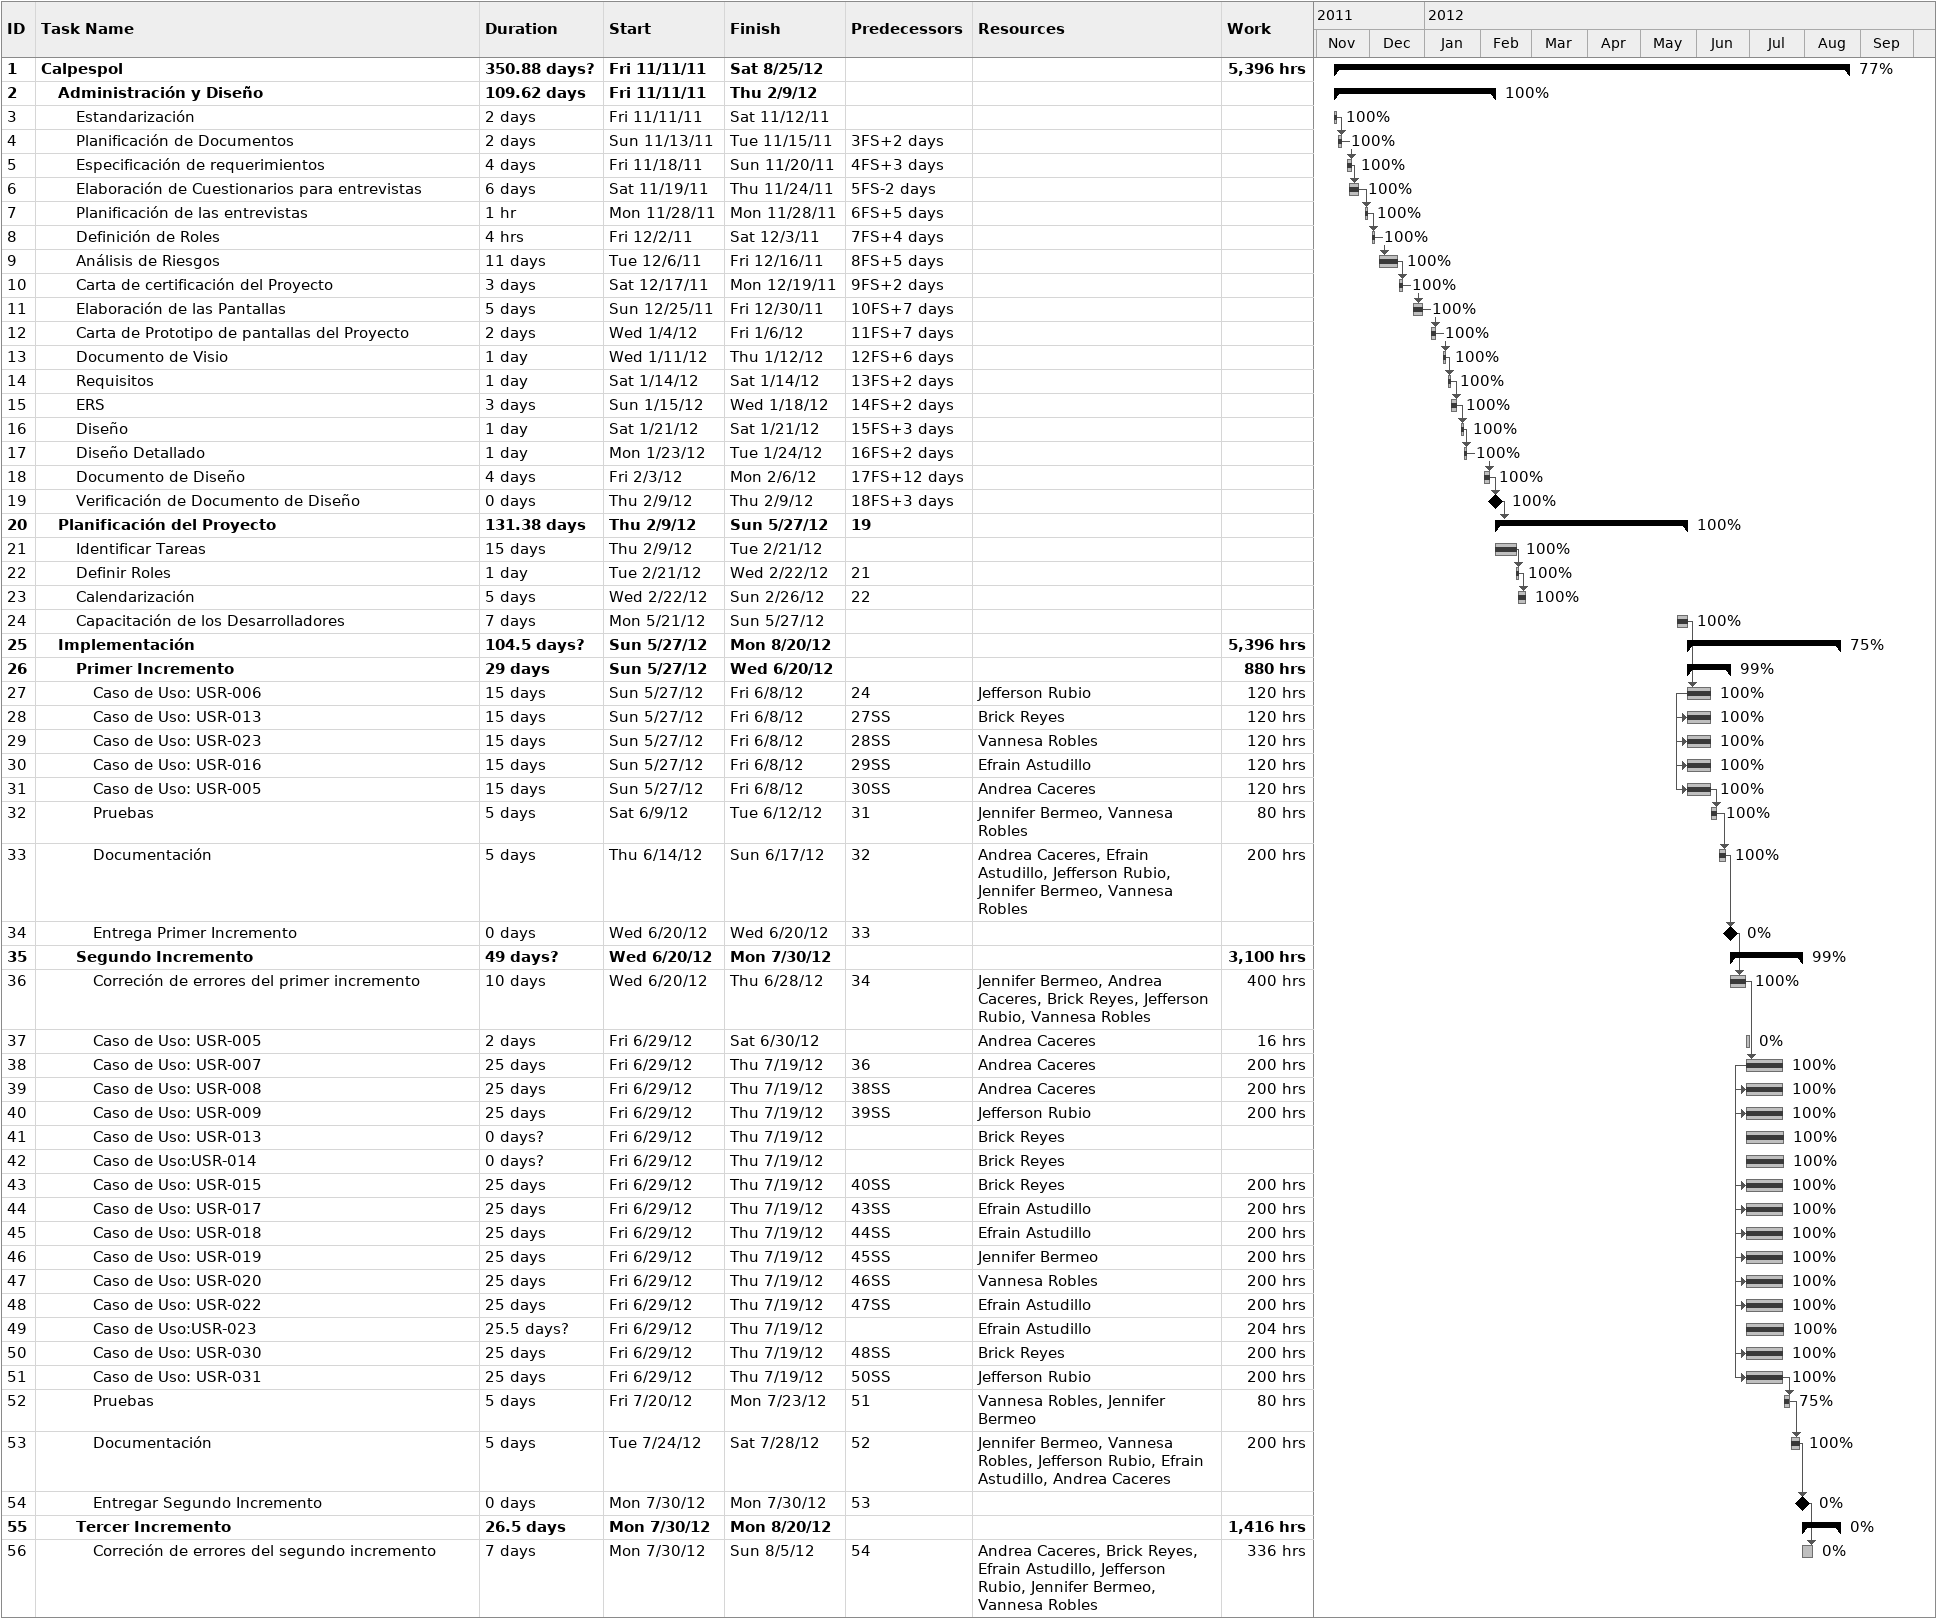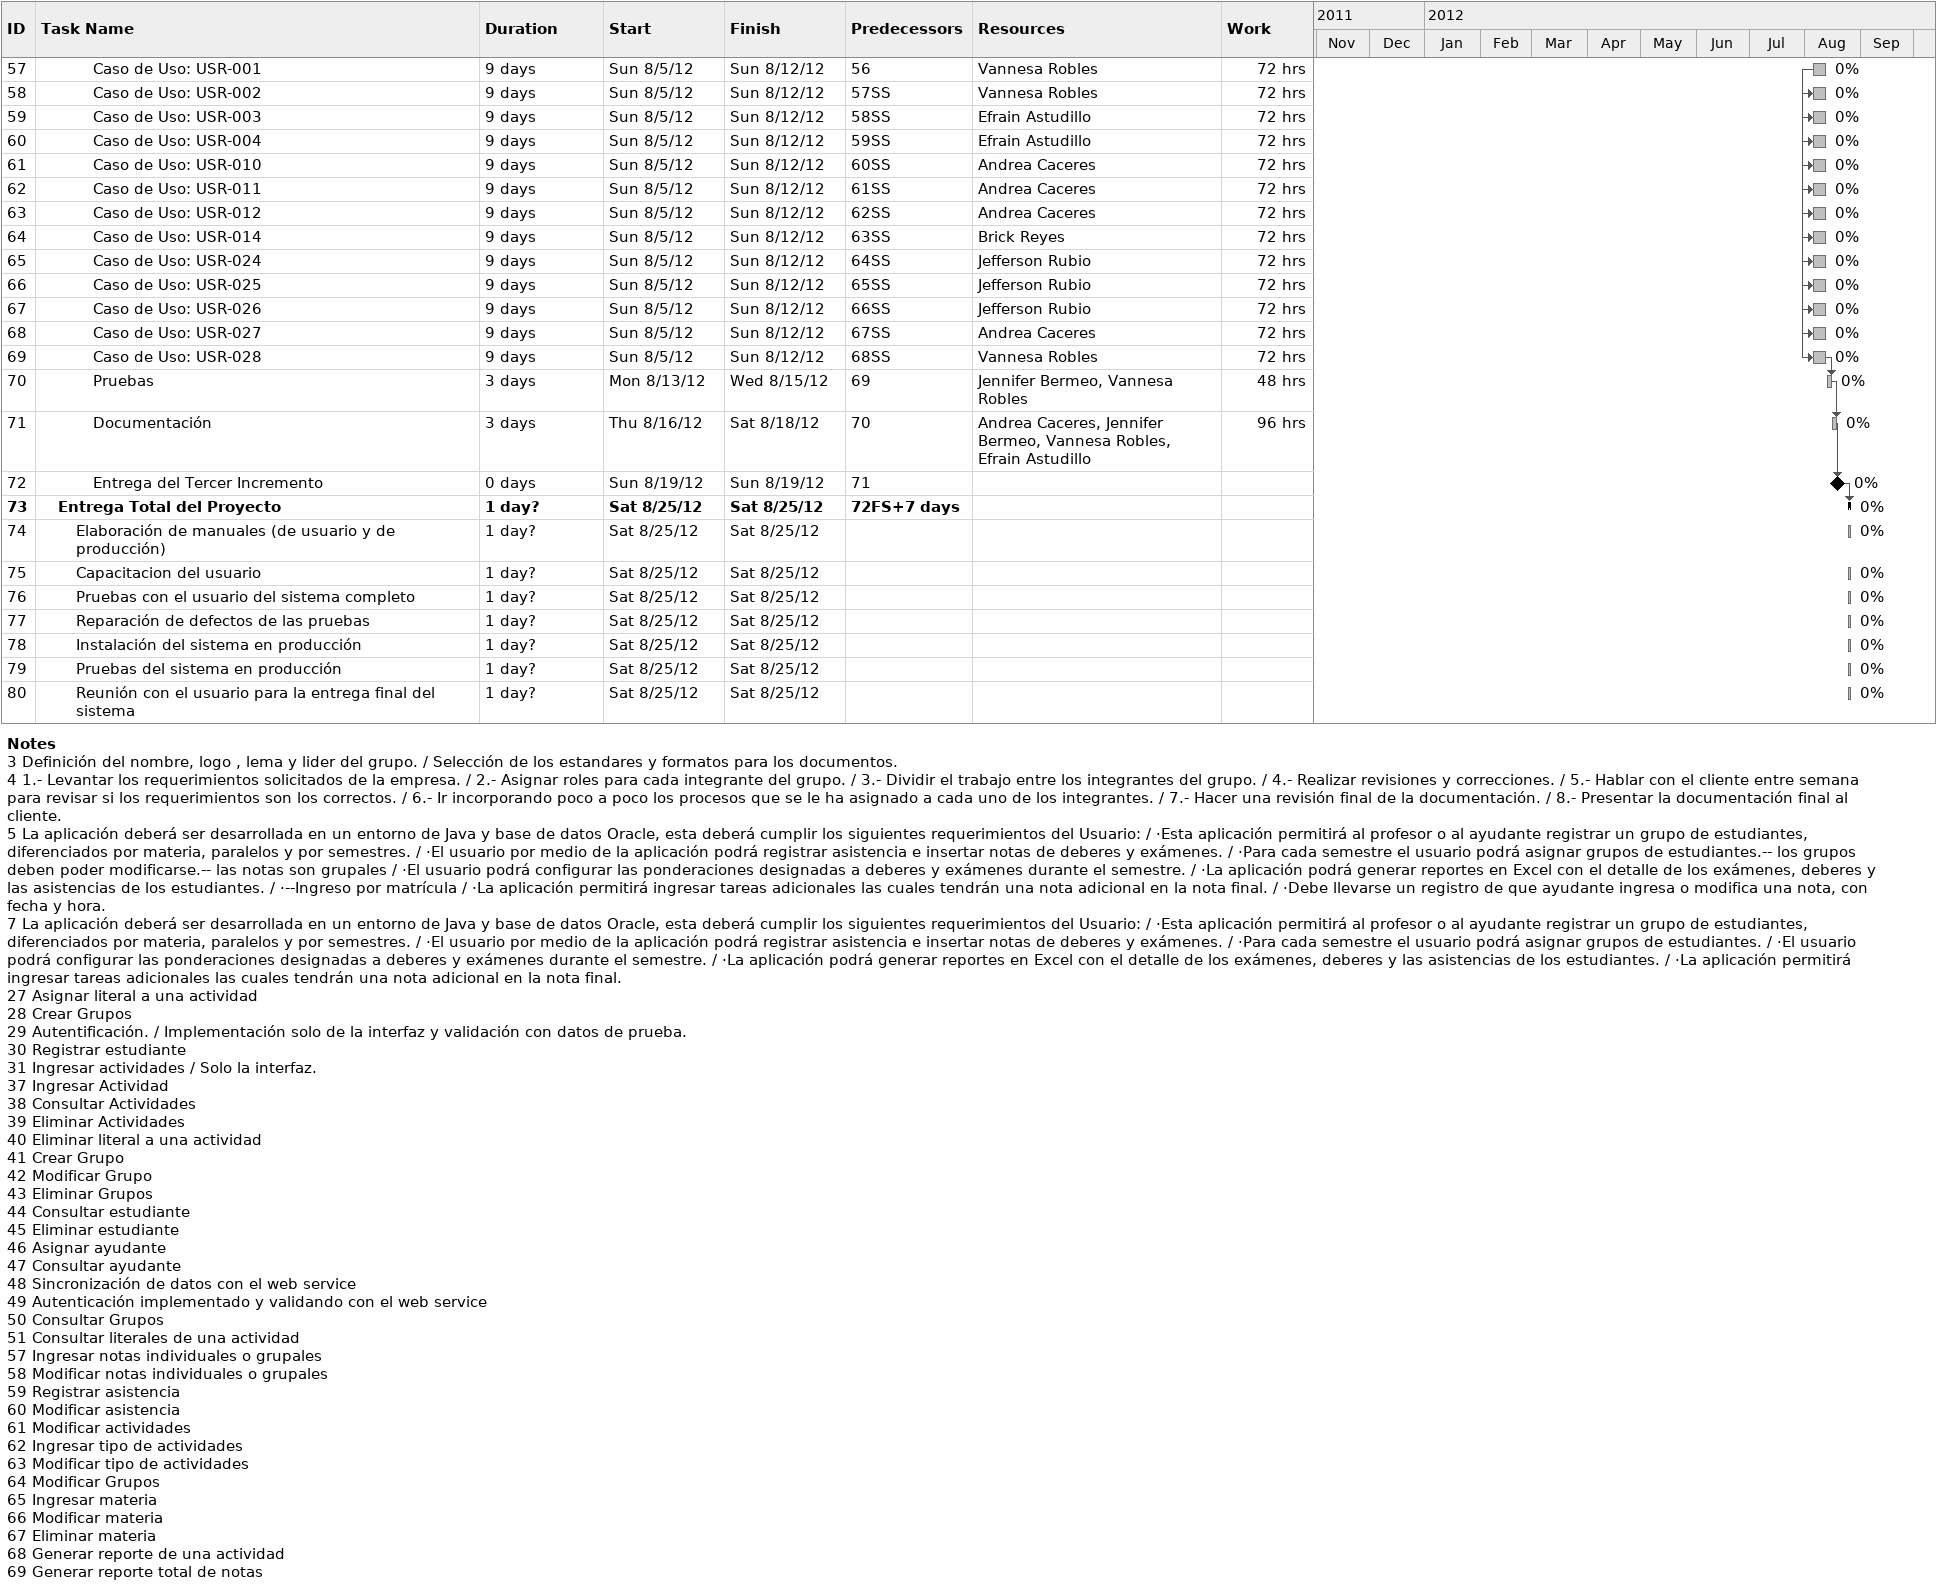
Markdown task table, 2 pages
| ID | Level | Task | Duration | Start | Finish | Predecessors | Resources | % complete | Work (h) |
|---|---|---|---|---|---|---|---|---|---|
| 1 | 1 | **Calpespol** | 350.88d? | 2011-11-11 | 2012-08-25 |  |  | 77 | 5396 |
| 2 | 2 | **Administración y Diseño** | 109.62d | 2011-11-11 | 2012-02-09 |  |  | 100 |  |
| 3 | 3 | Estandarización | 2d | 2011-11-11 | 2011-11-12 |  |  | 100 |  |
| 4 | 3 | Planificación de Documentos | 2d | 2011-11-13 | 2011-11-15 | 3FS+2d |  | 100 |  |
| 5 | 3 | Especificación de requerimientos | 4d | 2011-11-18 | 2011-11-20 | 4FS+3d |  | 100 |  |
| 6 | 3 | Elaboración de Cuestionarios para entrevistas | 6d | 2011-11-19 | 2011-11-24 | 5FS-2d |  | 100 |  |
| 7 | 3 | Planificación de las entrevistas | 1h | 2011-11-28 | 2011-11-28 | 6FS+5d |  | 100 |  |
| 8 | 3 | Definición de Roles | 4h | 2011-12-02 | 2011-12-03 | 7FS+4d |  | 100 |  |
| 9 | 3 | Análisis de Riesgos | 11d | 2011-12-06 | 2011-12-16 | 8FS+5d |  | 100 |  |
| 10 | 3 | Carta de certificación del Proyecto | 3d | 2011-12-17 | 2011-12-19 | 9FS+2d |  | 100 |  |
| 11 | 3 | Elaboración de las Pantallas | 5d | 2011-12-25 | 2011-12-30 | 10FS+7d |  | 100 |  |
| 12 | 3 | Carta de Prototipo de pantallas del Proyecto | 2d | 2012-01-04 | 2012-01-06 | 11FS+7d |  | 100 |  |
| 13 | 3 | Documento de Visio | 1d | 2012-01-11 | 2012-01-12 | 12FS+6d |  | 100 |  |
| 14 | 3 | Requisitos | 1d | 2012-01-14 | 2012-01-14 | 13FS+2d |  | 100 |  |
| 15 | 3 | ERS | 3d | 2012-01-15 | 2012-01-18 | 14FS+2d |  | 100 |  |
| 16 | 3 | Diseño | 1d | 2012-01-21 | 2012-01-21 | 15FS+3d |  | 100 |  |
| 17 | 3 | Diseño Detallado | 1d | 2012-01-23 | 2012-01-24 | 16FS+2d |  | 100 |  |
| 18 | 3 | Documento de Diseño | 4d | 2012-02-03 | 2012-02-06 | 17FS+12d |  | 100 |  |
| 19 | 3 | Verificación de Documento de Diseño | 0d | 2012-02-09 | 2012-02-09 | 18FS+3d |  | 100 |  |
| 20 | 2 | **Planificación del Proyecto** | 131.38d | 2012-02-09 | 2012-05-27 | 19 |  | 100 |  |
| 21 | 3 | Identificar Tareas | 15d | 2012-02-09 | 2012-02-21 |  |  | 100 |  |
| 22 | 3 | Definir Roles | 1d | 2012-02-21 | 2012-02-22 | 21 |  | 100 |  |
| 23 | 3 | Calendarización | 5d | 2012-02-22 | 2012-02-26 | 22 |  | 100 |  |
| 24 | 3 | Capacitación de los Desarrolladores | 7d | 2012-05-21 | 2012-05-27 |  |  | 100 |  |
| 25 | 2 | **Implementación** | 104.5d? | 2012-05-27 | 2012-08-20 |  |  | 75 | 5396 |
| 26 | 3 | **Primer Incremento** | 29d | 2012-05-27 | 2012-06-20 |  |  | 99 | 880 |
| 27 | 4 | Caso de Uso: USR-006 | 15d | 2012-05-27 | 2012-06-08 | 24 | Jefferson Rubio | 100 | 120 |
| 28 | 4 | Caso de Uso: USR-013 | 15d | 2012-05-27 | 2012-06-08 | 27SS | Brick Reyes | 100 | 120 |
| 29 | 4 | Caso de Uso: USR-023 | 15d | 2012-05-27 | 2012-06-08 | 28SS | Vannesa Robles | 100 | 120 |
| 30 | 4 | Caso de Uso: USR-016 | 15d | 2012-05-27 | 2012-06-08 | 29SS | Efrain Astudillo | 100 | 120 |
| 31 | 4 | Caso de Uso: USR-005 | 15d | 2012-05-27 | 2012-06-08 | 30SS | Andrea Caceres | 100 | 120 |
| 32 | 4 | Pruebas | 5d | 2012-06-09 | 2012-06-12 | 31 | Jennifer Bermeo, Vannesa Robles | 100 | 80 |
| 33 | 4 | Documentación | 5d | 2012-06-14 | 2012-06-17 | 32 | Andrea Caceres, Efrain Astudillo, Jefferson Rubio, Jennifer Bermeo, Vannesa Robles | 100 | 200 |
| 34 | 4 | Entrega Primer Incremento | 0d | 2012-06-20 | 2012-06-20 | 33 |  | 0 |  |
| 35 | 3 | **Segundo Incremento** | 49d? | 2012-06-20 | 2012-07-30 |  |  | 99 | 3100 |
| 36 | 4 | Correción de errores del primer incremento | 10d | 2012-06-20 | 2012-06-28 | 34 | Jennifer Bermeo, Andrea Caceres, Brick Reyes, Jefferson Rubio, Vannesa Robles | 100 | 400 |
| 37 | 4 | Caso de Uso: USR-005 | 2d | 2012-06-29 | 2012-06-30 |  | Andrea Caceres | 0 | 16 |
| 38 | 4 | Caso de Uso: USR-007 | 25d | 2012-06-29 | 2012-07-19 | 36 | Andrea Caceres | 100 | 200 |
| 39 | 4 | Caso de Uso: USR-008 | 25d | 2012-06-29 | 2012-07-19 | 38SS | Andrea Caceres | 100 | 200 |
| 40 | 4 | Caso de Uso: USR-009 | 25d | 2012-06-29 | 2012-07-19 | 39SS | Jefferson Rubio | 100 | 200 |
| 41 | 4 | Caso de Uso: USR-013 | 0d? | 2012-06-29 | 2012-07-19 |  | Brick Reyes | 100 |  |
| 42 | 4 | Caso de Uso:USR-014 | 0d? | 2012-06-29 | 2012-07-19 |  | Brick Reyes | 100 |  |
| 43 | 4 | Caso de Uso: USR-015 | 25d | 2012-06-29 | 2012-07-19 | 40SS | Brick Reyes | 100 | 200 |
| 44 | 4 | Caso de Uso: USR-017 | 25d | 2012-06-29 | 2012-07-19 | 43SS | Efrain Astudillo | 100 | 200 |
| 45 | 4 | Caso de Uso: USR-018 | 25d | 2012-06-29 | 2012-07-19 | 44SS | Efrain Astudillo | 100 | 200 |
| 46 | 4 | Caso de Uso: USR-019 | 25d | 2012-06-29 | 2012-07-19 | 45SS | Jennifer Bermeo | 100 | 200 |
| 47 | 4 | Caso de Uso: USR-020 | 25d | 2012-06-29 | 2012-07-19 | 46SS | Vannesa Robles | 100 | 200 |
| 48 | 4 | Caso de Uso: USR-022 | 25d | 2012-06-29 | 2012-07-19 | 47SS | Efrain Astudillo | 100 | 200 |
| 49 | 4 | Caso de Uso:USR-023 | 25.5d? | 2012-06-29 | 2012-07-19 |  | Efrain Astudillo | 100 | 204 |
| 50 | 4 | Caso de Uso: USR-030 | 25d | 2012-06-29 | 2012-07-19 | 48SS | Brick Reyes | 100 | 200 |
| 51 | 4 | Caso de Uso: USR-031 | 25d | 2012-06-29 | 2012-07-19 | 50SS | Jefferson Rubio | 100 | 200 |
| 52 | 4 | Pruebas | 5d | 2012-07-20 | 2012-07-23 | 51 | Vannesa Robles, Jennifer Bermeo | 75 | 80 |
| 53 | 4 | Documentación | 5d | 2012-07-24 | 2012-07-28 | 52 | Jennifer Bermeo, Vannesa Robles, Jefferson Rubio, Efrain Astudillo, Andrea Caceres | 100 | 200 |
| 54 | 4 | Entregar Segundo Incremento | 0d | 2012-07-30 | 2012-07-30 | 53 |  | 0 |  |
| 55 | 3 | **Tercer Incremento** | 26.5d | 2012-07-30 | 2012-08-20 |  |  | 0 | 1416 |
| 56 | 4 | Correción de errores del segundo incremento | 7d | 2012-07-30 | 2012-08-05 | 54 | Andrea Caceres, Brick Reyes, Efrain Astudillo, Jefferson Rubio, Jennifer Bermeo, Vannesa Robles | 0 | 336 |
| 57 | 4 | Caso de Uso: USR-001 | 9d | 2012-08-05 | 2012-08-12 | 56 | Vannesa Robles | 0 | 72 |
| 58 | 4 | Caso de Uso: USR-002 | 9d | 2012-08-05 | 2012-08-12 | 57SS | Vannesa Robles | 0 | 72 |
| 59 | 4 | Caso de Uso: USR-003 | 9d | 2012-08-05 | 2012-08-12 | 58SS | Efrain Astudillo | 0 | 72 |
| 60 | 4 | Caso de Uso: USR-004 | 9d | 2012-08-05 | 2012-08-12 | 59SS | Efrain Astudillo | 0 | 72 |
| 61 | 4 | Caso de Uso: USR-010 | 9d | 2012-08-05 | 2012-08-12 | 60SS | Andrea Caceres | 0 | 72 |
| 62 | 4 | Caso de Uso: USR-011 | 9d | 2012-08-05 | 2012-08-12 | 61SS | Andrea Caceres | 0 | 72 |
| 63 | 4 | Caso de Uso: USR-012 | 9d | 2012-08-05 | 2012-08-12 | 62SS | Andrea Caceres | 0 | 72 |
| 64 | 4 | Caso de Uso: USR-014 | 9d | 2012-08-05 | 2012-08-12 | 63SS | Brick Reyes | 0 | 72 |
| 65 | 4 | Caso de Uso: USR-024 | 9d | 2012-08-05 | 2012-08-12 | 64SS | Jefferson Rubio | 0 | 72 |
| 66 | 4 | Caso de Uso: USR-025 | 9d | 2012-08-05 | 2012-08-12 | 65SS | Jefferson Rubio | 0 | 72 |
| 67 | 4 | Caso de Uso: USR-026 | 9d | 2012-08-05 | 2012-08-12 | 66SS | Jefferson Rubio | 0 | 72 |
| 68 | 4 | Caso de Uso: USR-027 | 9d | 2012-08-05 | 2012-08-12 | 67SS | Andrea Caceres | 0 | 72 |
| 69 | 4 | Caso de Uso: USR-028 | 9d | 2012-08-05 | 2012-08-12 | 68SS | Vannesa Robles | 0 | 72 |
| 70 | 4 | Pruebas | 3d | 2012-08-13 | 2012-08-15 | 69 | Jennifer Bermeo, Vannesa Robles | 0 | 48 |
| 71 | 4 | Documentación | 3d | 2012-08-16 | 2012-08-18 | 70 | Andrea Caceres, Jennifer Bermeo, Vannesa Robles, Efrain Astudillo | 0 | 96 |
| 72 | 4 | Entrega del Tercer Incremento | 0d | 2012-08-19 | 2012-08-19 | 71 |  | 0 |  |
| 73 | 2 | **Entrega Total del Proyecto** | 1d? | 2012-08-25 | 2012-08-25 | 72FS+7d |  | 0 |  |
| 74 | 3 | Elaboración de manuales (de usuario y de producción) | 1d? | 2012-08-25 | 2012-08-25 |  |  | 0 |  |
| 75 | 3 | Capacitacion del usuario | 1d? | 2012-08-25 | 2012-08-25 |  |  | 0 |  |
| 76 | 3 | Pruebas con el usuario del sistema completo | 1d? | 2012-08-25 | 2012-08-25 |  |  | 0 |  |
| 77 | 3 | Reparación de defectos de las pruebas | 1d? | 2012-08-25 | 2012-08-25 |  |  | 0 |  |
| 78 | 3 | Instalación del sistema en producción | 1d? | 2012-08-25 | 2012-08-25 |  |  | 0 |  |
| 79 | 3 | Pruebas del sistema en producción | 1d? | 2012-08-25 | 2012-08-25 |  |  | 0 |  |
| 80 | 3 | Reunión con el usuario para la entrega final del sistema | 1d? | 2012-08-25 | 2012-08-25 |  |  | 0 |  |

Notes
- 3: Definición del nombre, logo , lema y lider del grupo. / Selección de los estandares y formatos para los documentos.
- 4: 1.- Levantar los requerimientos solicitados de la empresa. / 2.- Asignar roles para cada integrante del grupo. / 3.- Dividir el trabajo entre los integrantes del grupo. / 4.- Realizar revisiones y correcciones. / 5.- Hablar con el cliente entre semana para revisar si los requerimientos son los correctos. / 6.- Ir incorporando poco a poco los procesos que se le ha asignado a cada uno de los integrantes. / 7.- Hacer una revisión final de la documentación. / 8.- Presentar la documentación final al cliente.
- 5: La aplicación deberá ser desarrollada en un entorno de Java y base de datos Oracle, esta deberá cumplir los siguientes requerimientos del Usuario: / ·Esta aplicación permitirá al profesor o al ayudante registrar un grupo de estudiantes, diferenciados por materia, paralelos y por semestres. / ·El usuario por medio de la aplicación podrá registrar asistencia e insertar notas de deberes y exámenes. / ·Para cada semestre el usuario podrá asignar grupos de estudiantes.-- los grupos deben poder modificarse.-- las notas son grupales / ·El usuario podrá configurar las ponderaciones designadas a deberes y exámenes durante el semestre. / ·La aplicación podrá generar reportes en Excel con el detalle de los exámenes, deberes y las asistencias de los estudiantes. / ·--Ingreso por matrícula / ·La aplicación permitirá ingresar tareas adicionales las cuales tendrán una nota adicional en la nota final. / ·Debe llevarse un registro de que ayudante ingresa o modifica una nota, con fecha y hora.
- 7: La aplicación deberá ser desarrollada en un entorno de Java y base de datos Oracle, esta deberá cumplir los siguientes requerimientos del Usuario: / ·Esta aplicación permitirá al profesor o al ayudante registrar un grupo de estudiantes, diferenciados por materia, paralelos y por semestres. / ·El usuario por medio de la aplicación podrá registrar asistencia e insertar notas de deberes y exámenes. / ·Para cada semestre el usuario podrá asignar grupos de estudiantes. / ·El usuario podrá configurar las ponderaciones designadas a deberes y exámenes durante el semestre. / ·La aplicación podrá generar reportes en Excel con el detalle de los exámenes, deberes y las asistencias de los estudiantes. / ·La aplicación permitirá ingresar tareas adicionales las cuales tendrán una nota adicional en la nota final.
- 27: Asignar literal a una actividad
- 28: Crear Grupos
- 29: Autentificación. / Implementación solo de la interfaz y validación con datos de prueba.
- 30: Registrar estudiante
- 31: Ingresar actividades / Solo la interfaz.
- 37: Ingresar Actividad
- 38: Consultar Actividades
- 39: Eliminar Actividades
- 40: Eliminar literal a una actividad
- 41: Crear Grupo
- 42: Modificar Grupo
- 43: Eliminar Grupos
- 44: Consultar estudiante
- 45: Eliminar estudiante
- 46: Asignar ayudante
- 47: Consultar ayudante
- 48: Sincronización de datos con el web service
- 49: Autenticación implementado y validando con el web service
- 50: Consultar Grupos
- 51: Consultar literales de una actividad
- 57: Ingresar notas individuales o grupales
- 58: Modificar notas individuales o grupales
- 59: Registrar asistencia
- 60: Modificar asistencia
- 61: Modificar actividades
- 62: Ingresar tipo de actividades
- 63: Modificar tipo de actividades
- 64: Modificar Grupos
- 65: Ingresar materia
- 66: Modificar materia
- 67: Eliminar materia
- 68: Generar reporte de una actividad
- 69: Generar reporte total de notas
